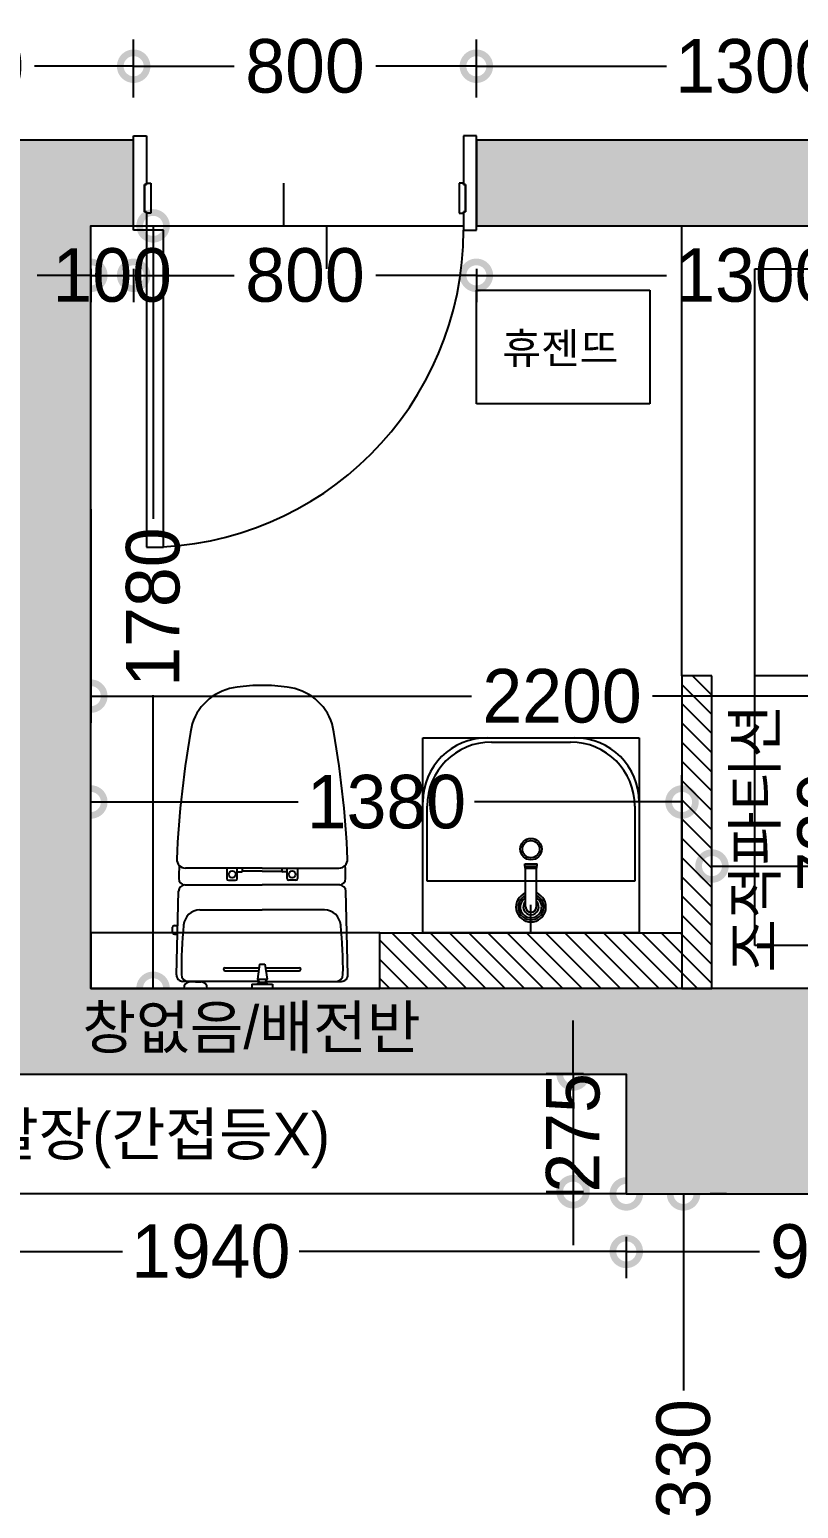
# Model space of a CAD drawing. Header units: millimetres. Extents: x 43335 to 261478, y -4312 to 41218.
# Drawn here: x 193658 to 195452, y 1205 to 4658 of the extents above; entities that cross this region are included whole.
import ezdxf

# ---------------------------------------------------------------- set-up
doc = ezdxf.new("R2010")
doc.units = ezdxf.units.MM
doc.layers.add('S-DIM', color=7, linetype='Continuous')
doc.layers.add('인테리어_해치_벽체', color=8, linetype='Continuous')
doc.styles.add('스타일1', font='HANDotum.ttf')
doc.styles.add('코레일둥고', font='HANDotum.ttf')
doc.dimstyles.new('50', dxfattribs={"dimscale": 50, "dimtxt": 2.5, "dimasz": 2.5, "dimexe": 1.25, "dimexo": 2, "dimtad": 0, "dimdec": 0, "dimtxsty": '스타일1', "dimblk": 'DOTSMALL', "dimcen": 2.5, "dimclrd": 1, "dimclre": 1, "dimclrt": 2, "dimadec": 0, "dimazin": 0, "dimtfac": 1, "dimtdec": 0, "dimtix": 1, "dimtmove": 0, "dimatfit": 3, "dimldrblk": 'DOTSMALL', "dimfxl": 1.25, "dimarcsym": 0})

# ---------------------------------------------------------------- blocks, each defined once
blk = doc.blocks.new('_DOTSMALL')
at = {"color": 0, "linetype": 'ByBlock', "const_width": 0.5}
blk.add_lwpolyline([(-0.0625, 0, 1), (0.0625, 0, 1)], format="xyb", close=True, dxfattribs=at)
blk = doc.blocks.new('*D690')
at = {"layer": 'Defpoints', "color": 0, "transparency": 16777216}
for p in [(195184.1, 1939.6), (195184.1, 609.6), (195184.1, 609.6)]:
    blk.add_point(p, dxfattribs=at)
at = {"layer": 'S-DIM', "color": 1, "lineweight": -2, "transparency": 16777216}
for p, q in [((195184.1, 1939.6), (195184.1, 1480.6)), ((195284.1, 1939.6), (195246.6, 1939.6)), ((195184.1, 609.6), (195184.1, 1068.6)), ((195284.1, 609.6), (195246.6, 609.6))]:
    blk.add_line(p, q, dxfattribs=at)
at = {"layer": 'S-DIM', "color": 1, "lineweight": -2, "transparency": 16777216, "xscale": 125, "yscale": 125, "zscale": 125}
for p, rotation in [((195184.1, 1939.6), 90), ((195184.1, 609.6), 270)]:
    blk.add_blockref('_DOTSMALL', p, dxfattribs=dict(at, rotation=rotation))
at = {"layer": 'S-DIM', "color": 2, "transparency": 16777216, "insert": (195184.1, 1274.6), "char_height": 125, "attachment_point": 5, "rotation": 90, "style": '스타일1'}
blk.add_mtext('1330', dxfattribs=at)
blk = doc.blocks.new('*D691')
at = {"layer": 'Defpoints', "color": 0, "transparency": 16777216}
for p in [(191810.5, 1939.6), (195050.5, 1939.6), (191810.5, 1538.8)]:
    blk.add_point(p, dxfattribs=at)
at = {"layer": 'S-DIM', "color": 1, "lineweight": -2, "transparency": 16777216}
for p, q in [((195050.5, 2039.6), (195050.5, 2002.1)), ((191810.5, 1638.8), (191810.5, 2002.1)), ((191810.5, 1939.6), (193218.8, 1939.6)), ((195050.5, 1939.6), (193642.2, 1939.6))]:
    blk.add_line(p, q, dxfattribs=at)
at = {"layer": 'S-DIM', "color": 1, "lineweight": -2, "transparency": 16777216, "xscale": 125, "yscale": 125, "zscale": 125, "rotation": 180}
blk.add_blockref('_DOTSMALL', (191810.5, 1939.6), dxfattribs=at)
at = {"layer": 'S-DIM', "color": 1, "lineweight": -2, "transparency": 16777216, "xscale": 125, "yscale": 125, "zscale": 125}
blk.add_blockref('_DOTSMALL', (195050.5, 1939.6), dxfattribs=at)
at = {"layer": 'S-DIM', "color": 2, "transparency": 16777216, "insert": (193430.5, 1939.6), "char_height": 125, "attachment_point": 5, "style": '스타일1'}
blk.add_mtext('3240', dxfattribs=at)
blk = doc.blocks.new('*D718')
at = {"layer": 'Defpoints', "color": 0, "transparency": 16777216}
for p in [(196000.5, 4572.3), (194700.5, 4399.6), (196000.5, 4399.6)]:
    blk.add_point(p, dxfattribs=at)
at = {"layer": 'S-DIM', "color": 1, "lineweight": -2, "transparency": 16777216}
for p, q in [((194700.5, 4499.6), (194700.5, 4634.8)), ((196000.5, 4499.6), (196000.5, 4634.8)), ((194700.5, 4572.3), (195144.5, 4572.3)), ((196000.5, 4572.3), (195556.5, 4572.3))]:
    blk.add_line(p, q, dxfattribs=at)
at = {"layer": 'S-DIM', "color": 1, "lineweight": -2, "transparency": 16777216, "xscale": 125, "yscale": 125, "zscale": 125, "rotation": 180}
blk.add_blockref('_DOTSMALL', (194700.5, 4572.3), dxfattribs=at)
at = {"layer": 'S-DIM', "color": 1, "lineweight": -2, "transparency": 16777216, "xscale": 125, "yscale": 125, "zscale": 125}
blk.add_blockref('_DOTSMALL', (196000.5, 4572.3), dxfattribs=at)
at = {"layer": 'S-DIM', "color": 2, "transparency": 16777216, "insert": (195350.5, 4572.3), "char_height": 125, "attachment_point": 5, "style": '스타일1'}
blk.add_mtext('1300', dxfattribs=at)
blk = doc.blocks.new('*D719')
at = {"layer": 'Defpoints', "color": 0, "transparency": 16777216}
for p in [(193900.5, 4572.3), (193900.5, 4399.6), (194700.5, 4399.6)]:
    blk.add_point(p, dxfattribs=at)
at = {"layer": 'S-DIM', "color": 1, "lineweight": -2, "transparency": 16777216}
for p, q in [((193900.5, 4499.6), (193900.5, 4634.8)), ((194700.5, 4499.6), (194700.5, 4634.8)), ((193900.5, 4572.3), (194135.4, 4572.3)), ((194700.5, 4572.3), (194465.6, 4572.3))]:
    blk.add_line(p, q, dxfattribs=at)
at = {"layer": 'S-DIM', "color": 1, "lineweight": -2, "transparency": 16777216, "xscale": 125, "yscale": 125, "zscale": 125, "rotation": 180}
blk.add_blockref('_DOTSMALL', (193900.5, 4572.3), dxfattribs=at)
at = {"layer": 'S-DIM', "color": 1, "lineweight": -2, "transparency": 16777216, "xscale": 125, "yscale": 125, "zscale": 125}
blk.add_blockref('_DOTSMALL', (194700.5, 4572.3), dxfattribs=at)
at = {"layer": 'S-DIM', "color": 2, "transparency": 16777216, "insert": (194300.5, 4572.3), "char_height": 125, "attachment_point": 5, "style": '스타일1'}
blk.add_mtext('800', dxfattribs=at)
blk = doc.blocks.new('*D720')
at = {"layer": 'Defpoints', "color": 0, "transparency": 16777216}
for p in [(193900.5, 4572.3), (193110.5, 4399.6), (193900.5, 4399.6)]:
    blk.add_point(p, dxfattribs=at)
at = {"layer": 'S-DIM', "color": 1, "lineweight": -2, "transparency": 16777216}
for p, q in [((193110.5, 4499.6), (193110.5, 4634.8)), ((193900.5, 4499.6), (193900.5, 4634.8)), ((193110.5, 4572.3), (193341.7, 4572.3)), ((193900.5, 4572.3), (193669.3, 4572.3))]:
    blk.add_line(p, q, dxfattribs=at)
at = {"layer": 'S-DIM', "color": 1, "lineweight": -2, "transparency": 16777216, "xscale": 125, "yscale": 125, "zscale": 125, "rotation": 180}
blk.add_blockref('_DOTSMALL', (193110.5, 4572.3), dxfattribs=at)
at = {"layer": 'S-DIM', "color": 1, "lineweight": -2, "transparency": 16777216, "xscale": 125, "yscale": 125, "zscale": 125}
blk.add_blockref('_DOTSMALL', (193900.5, 4572.3), dxfattribs=at)
at = {"layer": 'S-DIM', "color": 2, "transparency": 16777216, "insert": (193505.5, 4572.3), "char_height": 125, "attachment_point": 5, "style": '스타일1'}
blk.add_mtext('790', dxfattribs=at)
blk = doc.blocks.new('*D790')
at = {"layer": 'Defpoints', "color": 0, "transparency": 16777216}
for p in [(195050.5, 1939.6), (196000.5, 1939.6), (196000.5, 1805.4)]:
    blk.add_point(p, dxfattribs=at)
at = {"layer": 'S-DIM', "color": 1, "lineweight": -2, "transparency": 16777216}
for p, q in [((195050.5, 1839.6), (195050.5, 1742.9)), ((196000.5, 1839.6), (196000.5, 1742.9)), ((195050.5, 1805.4), (195361.3, 1805.4)), ((196000.5, 1805.4), (195689.8, 1805.4))]:
    blk.add_line(p, q, dxfattribs=at)
at = {"layer": 'S-DIM', "color": 1, "lineweight": -2, "transparency": 16777216, "xscale": 125, "yscale": 125, "zscale": 125, "rotation": 180}
blk.add_blockref('_DOTSMALL', (195050.5, 1805.4), dxfattribs=at)
at = {"layer": 'S-DIM', "color": 1, "lineweight": -2, "transparency": 16777216, "xscale": 125, "yscale": 125, "zscale": 125}
blk.add_blockref('_DOTSMALL', (196000.5, 1805.4), dxfattribs=at)
at = {"layer": 'S-DIM', "color": 2, "transparency": 16777216, "insert": (195525.5, 1805.4), "char_height": 125, "attachment_point": 5, "style": '스타일1'}
blk.add_mtext('950', dxfattribs=at)
blk = doc.blocks.new('*D791')
at = {"layer": 'Defpoints', "color": 0, "transparency": 16777216}
for p in [(193110.5, 1939.6), (195050.5, 1939.6), (193110.5, 1805.4)]:
    blk.add_point(p, dxfattribs=at)
at = {"layer": 'S-DIM', "color": 1, "lineweight": -2, "transparency": 16777216}
for p, q in [((193110.5, 1839.6), (193110.5, 1742.9)), ((195050.5, 1839.6), (195050.5, 1742.9)), ((193110.5, 1805.4), (193874.5, 1805.4)), ((195050.5, 1805.4), (194286.5, 1805.4))]:
    blk.add_line(p, q, dxfattribs=at)
at = {"layer": 'S-DIM', "color": 1, "lineweight": -2, "transparency": 16777216, "xscale": 125, "yscale": 125, "zscale": 125, "rotation": 180}
blk.add_blockref('_DOTSMALL', (193110.5, 1805.4), dxfattribs=at)
at = {"layer": 'S-DIM', "color": 1, "lineweight": -2, "transparency": 16777216, "xscale": 125, "yscale": 125, "zscale": 125}
blk.add_blockref('_DOTSMALL', (195050.5, 1805.4), dxfattribs=at)
at = {"layer": 'S-DIM', "color": 2, "transparency": 16777216, "insert": (194080.5, 1805.4), "char_height": 125, "attachment_point": 5, "style": '스타일1'}
blk.add_mtext('1940', dxfattribs=at)
blk = doc.blocks.new('*D792')
at = {"layer": 'Defpoints', "color": 0, "transparency": 16777216}
for p in [(195050.5, 2219.6), (194926.3, 1944.8), (195050.5, 1944.8)]:
    blk.add_point(p, dxfattribs=at)
at = {"layer": 'S-DIM', "color": 1, "lineweight": -2, "transparency": 16777216}
for p, q in [((194926.3, 2219.6), (194926.3, 2344.6)), ((194950.5, 2219.6), (194863.8, 2219.6)), ((194926.3, 2219.6), (194926.3, 1944.8)), ((194950.5, 1944.8), (194863.8, 1944.8)), ((194926.3, 1944.8), (194926.3, 1819.8))]:
    blk.add_line(p, q, dxfattribs=at)
at = {"layer": 'S-DIM', "color": 1, "lineweight": -2, "transparency": 16777216, "xscale": 125, "yscale": 125, "zscale": 125}
for p, rotation in [((194926.3, 2219.6), 270), ((194926.3, 1944.8), 90)]:
    blk.add_blockref('_DOTSMALL', p, dxfattribs=dict(at, rotation=rotation))
at = {"layer": 'S-DIM', "color": 2, "transparency": 16777216, "insert": (194926.3, 2082.2), "char_height": 125, "attachment_point": 5, "rotation": 90, "style": '스타일1'}
blk.add_mtext('275', dxfattribs=at)
blk = doc.blocks.new('*D765')
at = {"layer": 'Defpoints', "color": 0, "transparency": 16777216}
for p in [(196000.5, 2705), (195250.5, 2640.3), (196000.5, 2640.3)]:
    blk.add_point(p, dxfattribs=at)
at = {"layer": 'S-DIM', "color": 1, "lineweight": -2, "transparency": 16777216}
for p, q in [((195250.5, 2740.3), (195250.5, 2767.5)), ((196000.5, 2740.3), (196000.5, 2767.5)), ((195250.5, 2705), (195631.7, 2705)), ((196000.5, 2705), (195959.4, 2705))]:
    blk.add_line(p, q, dxfattribs=at)
at = {"layer": 'S-DIM', "color": 1, "lineweight": -2, "transparency": 16777216, "xscale": 125, "yscale": 125, "zscale": 125, "rotation": 180}
blk.add_blockref('_DOTSMALL', (195250.5, 2705), dxfattribs=at)
at = {"layer": 'S-DIM', "color": 1, "lineweight": -2, "transparency": 16777216, "xscale": 125, "yscale": 125, "zscale": 125}
blk.add_blockref('_DOTSMALL', (196000.5, 2705), dxfattribs=at)
at = {"layer": 'S-DIM', "color": 2, "transparency": 16777216, "insert": (195795.6, 2705), "char_height": 125, "attachment_point": 5, "style": '스타일1'}
blk.add_mtext('750', dxfattribs=at)
blk = doc.blocks.new('*D766')
at = {"layer": 'Defpoints', "color": 0, "transparency": 16777216}
for p in [(194700.5, 4199.6), (196000.5, 4199.6), (194700.5, 4084.1)]:
    blk.add_point(p, dxfattribs=at)
at = {"layer": 'S-DIM', "color": 1, "lineweight": -2, "transparency": 16777216}
for p, q in [((194700.5, 4099.6), (194700.5, 4021.6)), ((194700.5, 4084.1), (195144.5, 4084.1)), ((196000.5, 4084.1), (195556.5, 4084.1)), ((196000.5, 4099.6), (196000.5, 4021.6))]:
    blk.add_line(p, q, dxfattribs=at)
at = {"layer": 'S-DIM', "color": 1, "lineweight": -2, "transparency": 16777216, "xscale": 125, "yscale": 125, "zscale": 125, "rotation": 180}
blk.add_blockref('_DOTSMALL', (194700.5, 4084.1), dxfattribs=at)
at = {"layer": 'S-DIM', "color": 1, "lineweight": -2, "transparency": 16777216, "xscale": 125, "yscale": 125, "zscale": 125}
blk.add_blockref('_DOTSMALL', (196000.5, 4084.1), dxfattribs=at)
at = {"layer": 'S-DIM', "color": 2, "transparency": 16777216, "insert": (195350.5, 4084.1), "char_height": 125, "attachment_point": 5, "style": '스타일1'}
blk.add_mtext('1300', dxfattribs=at)
blk = doc.blocks.new('*D767')
at = {"layer": 'Defpoints', "color": 0, "transparency": 16777216}
for p in [(193900.5, 4199.6), (194700.5, 4199.6), (194700.5, 4084.1)]:
    blk.add_point(p, dxfattribs=at)
at = {"layer": 'S-DIM', "color": 1, "lineweight": -2, "transparency": 16777216}
for p, q in [((193900.5, 4099.6), (193900.5, 4021.6)), ((193900.5, 4084.1), (194135.4, 4084.1)), ((194700.5, 4084.1), (194465.6, 4084.1)), ((194700.5, 4099.6), (194700.5, 4021.6))]:
    blk.add_line(p, q, dxfattribs=at)
at = {"layer": 'S-DIM', "color": 1, "lineweight": -2, "transparency": 16777216, "xscale": 125, "yscale": 125, "zscale": 125, "rotation": 180}
blk.add_blockref('_DOTSMALL', (193900.5, 4084.1), dxfattribs=at)
at = {"layer": 'S-DIM', "color": 1, "lineweight": -2, "transparency": 16777216, "xscale": 125, "yscale": 125, "zscale": 125}
blk.add_blockref('_DOTSMALL', (194700.5, 4084.1), dxfattribs=at)
at = {"layer": 'S-DIM', "color": 2, "transparency": 16777216, "insert": (194300.5, 4084.1), "char_height": 125, "attachment_point": 5, "style": '스타일1'}
blk.add_mtext('800', dxfattribs=at)
blk = doc.blocks.new('*D768')
at = {"layer": 'Defpoints', "color": 0, "transparency": 16777216}
for p in [(193800.5, 4199.6), (193900.5, 4199.6), (193900.5, 4084.1)]:
    blk.add_point(p, dxfattribs=at)
at = {"layer": 'S-DIM', "color": 1, "lineweight": -2, "transparency": 16777216}
for p, q in [((193800.5, 4084.1), (193675.5, 4084.1)), ((193800.5, 4099.6), (193800.5, 4021.6)), ((193800.5, 4084.1), (193900.5, 4084.1)), ((193900.5, 4099.6), (193900.5, 4021.6)), ((193900.5, 4084.1), (194025.5, 4084.1))]:
    blk.add_line(p, q, dxfattribs=at)
at = {"layer": 'S-DIM', "color": 1, "lineweight": -2, "transparency": 16777216, "xscale": 125, "yscale": 125, "zscale": 125}
blk.add_blockref('_DOTSMALL', (193800.5, 4084.1), dxfattribs=at)
at = {"layer": 'S-DIM', "color": 1, "lineweight": -2, "transparency": 16777216, "xscale": 125, "yscale": 125, "zscale": 125, "rotation": 180}
blk.add_blockref('_DOTSMALL', (193900.5, 4084.1), dxfattribs=at)
at = {"layer": 'S-DIM', "color": 2, "transparency": 16777216, "insert": (193850.5, 4084.1), "char_height": 125, "attachment_point": 5, "style": '스타일1'}
blk.add_mtext('100', dxfattribs=at)
blk = doc.blocks.new('*D769')
at = {"layer": 'Defpoints', "color": 0, "transparency": 16777216}
for p in [(193800.5, 4199.6), (193800.5, 2419.6), (193945.8, 2419.6)]:
    blk.add_point(p, dxfattribs=at)
at = {"layer": 'S-DIM', "color": 1, "lineweight": -2, "transparency": 16777216}
for p, q in [((193900.5, 4199.6), (194008.3, 4199.6)), ((193945.8, 4199.6), (193945.8, 3515.6)), ((193945.8, 2419.6), (193945.8, 3103.6)), ((193900.5, 2419.6), (194008.3, 2419.6))]:
    blk.add_line(p, q, dxfattribs=at)
at = {"layer": 'S-DIM', "color": 1, "lineweight": -2, "transparency": 16777216, "xscale": 125, "yscale": 125, "zscale": 125}
for p, rotation in [((193945.8, 4199.6), 90), ((193945.8, 2419.6), 270)]:
    blk.add_blockref('_DOTSMALL', p, dxfattribs=dict(at, rotation=rotation))
at = {"layer": 'S-DIM', "color": 2, "transparency": 16777216, "insert": (193945.8, 3309.6), "char_height": 125, "attachment_point": 5, "rotation": 90, "style": '스타일1'}
blk.add_mtext('1780', dxfattribs=at)
blk = doc.blocks.new('*D770')
at = {"layer": 'Defpoints', "color": 0, "transparency": 16777216}
for p in [(195180.5, 2854.6), (193800.5, 2549.6), (195180.5, 2549.6)]:
    blk.add_point(p, dxfattribs=at)
at = {"layer": 'S-DIM', "color": 1, "lineweight": -2, "transparency": 16777216}
for p, q in [((193800.5, 2649.6), (193800.5, 2917.1)), ((195180.5, 2649.6), (195180.5, 2917.1)), ((193800.5, 2854.6), (194284.5, 2854.6)), ((195180.5, 2854.6), (194696.5, 2854.6))]:
    blk.add_line(p, q, dxfattribs=at)
at = {"layer": 'S-DIM', "color": 1, "lineweight": -2, "transparency": 16777216, "xscale": 125, "yscale": 125, "zscale": 125, "rotation": 180}
blk.add_blockref('_DOTSMALL', (193800.5, 2854.6), dxfattribs=at)
at = {"layer": 'S-DIM', "color": 1, "lineweight": -2, "transparency": 16777216, "xscale": 125, "yscale": 125, "zscale": 125}
blk.add_blockref('_DOTSMALL', (195180.5, 2854.6), dxfattribs=at)
at = {"layer": 'S-DIM', "color": 2, "transparency": 16777216, "insert": (194490.5, 2854.6), "char_height": 125, "attachment_point": 5, "style": '스타일1'}
blk.add_mtext('1380', dxfattribs=at)
blk = doc.blocks.new('*D771')
at = {"layer": 'Defpoints', "color": 0, "transparency": 16777216}
for p in [(195250.5, 3149.6), (195250.5, 2419.6), (195513.1, 2419.6)]:
    blk.add_point(p, dxfattribs=at)
at = {"layer": 'S-DIM', "color": 1, "lineweight": -2, "transparency": 16777216}
for p, q in [((195350.5, 3149.6), (195575.6, 3149.6)), ((195513.1, 3149.6), (195513.1, 2948.4)), ((195513.1, 2419.6), (195513.1, 2620.7)), ((195350.5, 2419.6), (195575.6, 2419.6))]:
    blk.add_line(p, q, dxfattribs=at)
at = {"layer": 'S-DIM', "color": 1, "lineweight": -2, "transparency": 16777216, "xscale": 125, "yscale": 125, "zscale": 125}
for p, rotation in [((195513.1, 3149.6), 90), ((195513.1, 2419.6), 270)]:
    blk.add_blockref('_DOTSMALL', p, dxfattribs=dict(at, rotation=rotation))
at = {"layer": 'S-DIM', "color": 2, "transparency": 16777216, "insert": (195513.1, 2784.6), "char_height": 125, "attachment_point": 5, "rotation": 90, "style": '스타일1'}
blk.add_mtext('730', dxfattribs=at)
blk = doc.blocks.new('*D772')
at = {"layer": 'Defpoints', "color": 0, "transparency": 16777216}
for p in [(193800.5, 3638.5), (196000.5, 3101.7), (196000.5, 3101.7)]:
    blk.add_point(p, dxfattribs=at)
at = {"layer": 'S-DIM', "color": 1, "lineweight": -2, "transparency": 16777216}
for p, q in [((193800.5, 3538.5), (193800.5, 3039.2)), ((196000.5, 3201.7), (196000.5, 3164.2)), ((193800.5, 3101.7), (194689.2, 3101.7)), ((196000.5, 3101.7), (195111.9, 3101.7))]:
    blk.add_line(p, q, dxfattribs=at)
at = {"layer": 'S-DIM', "color": 1, "lineweight": -2, "transparency": 16777216, "xscale": 125, "yscale": 125, "zscale": 125, "rotation": 180}
blk.add_blockref('_DOTSMALL', (193800.5, 3101.7), dxfattribs=at)
at = {"layer": 'S-DIM', "color": 1, "lineweight": -2, "transparency": 16777216, "xscale": 125, "yscale": 125, "zscale": 125}
blk.add_blockref('_DOTSMALL', (196000.5, 3101.7), dxfattribs=at)
at = {"layer": 'S-DIM', "color": 2, "transparency": 16777216, "insert": (194900.5, 3101.7), "char_height": 125, "attachment_point": 5, "style": '스타일1'}
blk.add_mtext('2200', dxfattribs=at)
blk = doc.blocks.new('ahsiefsxe')
at = {"layer": '인테리어_해치_벽체'}
h = blk.add_hatch(color=256, dxfattribs=at)
h.dxf.hatch_style = 1
h.paths.add_polyline_path([(234402, 19138.4), (234402, 18858.4), (235352, 18858.4), (235352, 18783.4), (235462, 18783.4), (235462, 18655.9), (235662, 18655.9), (235662, 18984.3), (235552, 18984.3), (235552, 22677.4), (236842, 22677.4), (236842, 28282.4), (236022, 28282.4), (236022, 28177.4), (236642, 28177.4), (236642, 27032.4), (236012, 27032.4), (236012, 26807.4), (236642, 26807.4), (236642, 22877.4), (234602, 22877.4), (234602, 22677.4), (235352, 22677.4), (235352, 21318.4), (234052, 21318.4), (234052, 21118.4), (235352, 21118.4), (235352, 19338.4), (233152, 19338.4), (233152, 21118.4), (233252, 21118.4), (233252, 21318.4), (232952, 21318.4), (232952, 19338.4), (232597, 19338.4), (232597, 19138.4)])
h.paths.add_polyline_path([(225662, 28718.4), (225862, 28718.4), (225862, 28053.4), (225662, 28053.4)])
h.paths.add_polyline_path([(222352, 28153.4), (222352, 28053.4), (221452, 28053.4), (221452, 27032.4), (222762, 27032.4), (222762, 26807.4), (221452, 26807.4), (221452, 20158.4), (222252, 20158.4), (222252, 19958.4), (221452, 19958.4), (221452, 18658.4), (221802, 18658.4), (221802, 17528.4), (222127, 17528.4), (222127, 17328.4), (221602, 17328.4), (221602, 18458.4), (221252, 18458.4), (221252, 28153.4)])
h.paths.add_polyline_path([(223152, 20368.4), (223152, 17528.4), (223617, 17528.4), (223617, 17328.4), (223152, 17328.4), (223154.1, 15897.3), (223952, 15897.3), (223952, 15697.3), (222952, 15697.4), (222952, 17328.4), (222627, 17328.4), (222627, 17528.4), (222952, 17528.4), (222952, 20368.4)])
h.paths.add_polyline_path([(222952, 21068.4), (222952, 21318.4), (224482, 21318.4), (224482, 22668.4), (222807, 22668.4), (222807, 22868.4), (224682, 22868.4), (224682, 21318.4), (225122, 21318.4), (225122, 21118.4), (223152, 21118.4), (223152, 21068.4)])
h.paths.add_polyline_path([(235662, 17655.9), (235662, 17328.4), (234762.2, 17328.4), (234762.2, 17528.4), (235462, 17528.4), (235462, 17655.9)])
h.paths.add_polyline_path([(231762.2, 17528.4), (231762.2, 15698.4), (230962, 15698.4), (230962, 15898.4), (231562.2, 15898.4), (231562.2, 17328.4), (230962, 17328.4), (230962, 21318.4), (231162, 21318.4), (231162, 17528.4)])
h.paths.add_polyline_path([(228192, 17528.4), (228962, 17528.3), (228962, 17328.5), (228192, 17328.5)])
h.paths.add_polyline_path([(227692, 17328.5), (227112.2, 17328.5), (227112.2, 16798.4), (226342.2, 16798.4), (226342.2, 15798.4), (227262, 15798.4), (227262, 15938.4), (227362, 15938.4), (227362, 15698.4), (226152, 15697.3), (226152, 21118.4), (226102, 21118.4), (226102, 21318.4), (228522, 21318.4), (228522, 21118.4), (226352, 21118.4), (226352, 17528.4), (227692, 17528.4)])
h.paths.add_polyline_path([(233622, 22677.4), (233422, 22677.4), (233422, 28032.4), (233392, 28032.4), (233392, 28282.4), (233622, 28282.4)], flags=17)
h.paths.add_polyline_path([(230592, 26808.8), (230142, 26808.8), (230142, 27053.8), (230592, 27053.8), (230592, 28718.4), (230792, 28718.4), (230792, 27032.4), (231262, 27032.4), (231262, 26807.4), (230792, 26807.4), (230792, 22877.4), (232442, 22877.4), (232442, 22677.4), (230592, 22677.4)])
h.paths.add_polyline_path([(225662, 27032.4), (225662, 27353.4), (225862, 27353.4), (225862, 27053.8), (226312, 27053.8), (226312, 26808.8), (225862, 26808.8), (225862, 22668.4), (225662, 22668.4), (225662, 26807.4), (225262, 26807.4), (225262, 27032.4)])
for p, q in [((233252, 21108.4), (233252, 21328.4)), ((233252, 21328.4), (233282, 21328.4)), ((233282, 21328.4), (233282, 21215.4)), ((234052, 21328.4), (234022, 21328.4)), ((234022, 21328.4), (234022, 21215.4)), ((234052, 21108.4), (234052, 21328.4)), ((233277, 21151.4), (233277, 21215.4)), ((233277, 21215.4), (233282, 21215.4)), ((233282, 21215.4), (233277, 21215.4)), ((233277, 21215.4), (233277, 21151.4)), ((233282, 21215.4), (233282, 21218.4)), ((233282, 21218.4), (233292, 21218.4)), ((233292, 21218.4), (233292, 21148.4)), ((233602, 21218.4), (233602, 21118.4)), ((234022, 21218.4), (234012, 21218.4)), ((234012, 21218.4), (234012, 21148.4)), ((234022, 21215.4), (234022, 21218.4)), ((234027, 21215.4), (234022, 21215.4)), ((234022, 21215.4), (234027, 21215.4)), ((234027, 21151.4), (234027, 21215.4)), ((234027, 21215.4), (234027, 21151.4)), ((233282, 21151.4), (233277, 21151.4)), ((233277, 21151.4), (233282, 21151.4)), ((233282, 21148.4), (233282, 21151.4)), ((233282, 21151.4), (233282, 21108.4)), ((233292, 21148.4), (233282, 21148.4)), ((234012, 21148.4), (234022, 21148.4)), ((234022, 21151.4), (234027, 21151.4)), ((234022, 21148.4), (234022, 21151.4)), ((234027, 21151.4), (234022, 21151.4)), ((234022, 21151.4), (234022, 21108.4)), ((233252, 21118.4), (233252, 21118.4)), ((233282, 21108.4), (233252, 21108.4)), ((233282, 21118.4), (234022, 21118.4)), ((233322, 21108.4), (233282, 21108.4)), ((233282, 21108.4), (233282, 20368.4)), ((233322, 20368.4), (233322, 21108.4)), ((233602, 21118.4), (233702, 21118.4)), ((233702, 21118.4), (233702, 21018.4)), ((234022, 21108.4), (234052, 21108.4)), ((234532, 20068.4), (234532, 21118.4)), ((234702, 19438.4), (234702, 21018.4)), ((234702, 21018.4), (235252, 21018.4)), ((234052, 20703.4), (234052, 20968.4)), ((234052, 20968.4), (234457, 20968.4)), ((234457, 20968.4), (234457, 20703.4)), ((234457, 20703.4), (234052, 20703.4)), ((233282, 20368.4), (233322, 20368.4)), ((234602, 20068.4), (234532, 20068.4)), ((234532, 20068.4), (234532, 19338.4)), ((234602, 20023), (234556.6, 20068.4)), ((234602, 20067.9), (234601.5, 20068.4)), ((234602, 19338.4), (234602, 20068.4)), ((234602, 19978.1), (234532, 20048.1)), ((234602, 19933.2), (234532, 20003.2)), ((234602, 19888.3), (234532, 19958.3)), ((233927, 19923.4), (234432, 19923.4)), ((233927, 19468.4), (233927, 19923.4)), ((234077, 19923.4), (234282, 19923.4)), ((234432, 19923.4), (234432, 19468.4)), ((234087, 19913.4), (234272, 19913.4)), ((234602, 19843.4), (234532, 19913.4)), ((234602, 19798.5), (234532, 19868.5)), ((234602, 19753.6), (234532, 19823.6)), ((233927, 19468.4), (233927, 19773.4)), ((233937, 19588.4), (233937, 19763.4)), ((234422, 19763.4), (234422, 19588.4)), ((234432, 19773.4), (234432, 19468.4)), ((234602, 19708.7), (234532, 19778.7)), ((234602, 19663.8), (234532, 19733.8)), ((234602, 19618.9), (234532, 19688.9)), ((233552, 19619.1), (233372.7, 19619.1)), ((233469.4, 19619.1), (233469.4, 19594.9)), ((233493.9, 19610.5), (233493.9, 19619.1)), ((233493.9, 19610.5), (233503.7, 19610.5)), ((233493.9, 19594.9), (233493.9, 19610.5)), ((233505.7, 19612.5), (233505.7, 19619.1)), ((233552, 19612.1), (233505.7, 19612.1)), ((233552, 19619.1), (233731.3, 19619.1)), ((233552, 19612.1), (233598.3, 19612.1)), ((233598.3, 19612.5), (233598.3, 19619.1)), ((233610.1, 19610.5), (233600.3, 19610.5)), ((233610.1, 19610.5), (233610.1, 19619.1)), ((233610.1, 19594.9), (233610.1, 19610.5)), ((233634.6, 19619.1), (233634.6, 19594.9)), ((234165, 19628.9), (234194, 19628.9)), ((234165, 19623.9), (234165, 19628.9)), ((234165, 19623.9), (234194, 19623.9)), ((234166, 19618.9), (234166, 19623.9)), ((234166, 19618.9), (234193, 19618.9)), ((234167, 19528.4), (234167, 19618.9)), ((234192, 19528.4), (234192, 19618.9)), ((234193, 19618.9), (234193, 19623.9)), ((234194, 19623.9), (234194, 19628.9)), ((234602, 19574), (234532, 19644)), ((233371.6, 19579.8), (233552, 19579.8)), ((233473.4, 19590.9), (233489.9, 19590.9)), ((233732.4, 19579.8), (233552, 19579.8)), ((233630.6, 19590.9), (233614.1, 19590.9)), ((234422, 19588.4), (233937, 19588.4)), ((234602, 19529.1), (234532, 19599.1)), ((233352, 19370.2), (233356.7, 19565.2)), ((233752, 19370.2), (233747.4, 19565.2)), ((234602, 19484.2), (234532, 19554.2)), ((233406.8, 19522), (233552, 19522)), ((233697.2, 19522), (233552, 19522)), ((234179.5, 19468.4), (234179.5, 19533.4)), ((234602, 19439.3), (234532, 19509.3)), ((233343, 19468.8), (233343, 19480.9)), ((233347, 19484.9), (233354.7, 19484.9)), ((233827, 19468.4), (233152, 19468.4)), ((233152, 19468.4), (233152, 19338.4)), ((233347, 19464.8), (233354.3, 19464.8)), ((233827, 19338.4), (233827, 19468.4)), ((233827, 19338.4), (233827, 19468.4)), ((233827, 19468.4), (234532, 19468.4)), ((233939.5, 19338.4), (233827, 19451)), ((233984.4, 19338.4), (233854.4, 19468.4)), ((234029.3, 19338.4), (233899.3, 19468.4)), ((234432, 19468.4), (233927, 19468.4)), ((234432, 19468.4), (233927, 19468.4)), ((234074.2, 19338.4), (233944.2, 19468.4)), ((234119.2, 19338.4), (233989.2, 19468.4)), ((234164.1, 19338.4), (234034.1, 19468.4)), ((234209, 19338.4), (234079, 19468.4)), ((234253.9, 19338.4), (234123.9, 19468.4)), ((234298.8, 19338.4), (234168.8, 19468.4)), ((234343.7, 19338.4), (234213.7, 19468.4)), ((234388.6, 19338.4), (234258.6, 19468.4)), ((234433.5, 19338.4), (234303.5, 19468.4)), ((234478.4, 19338.4), (234348.4, 19468.4)), ((234523.3, 19338.4), (234393.3, 19468.4)), ((234532, 19374.6), (234438.2, 19468.4)), ((234532, 19419.5), (234483.1, 19468.4)), ((234532, 19464.4), (234528, 19468.4)), ((234532, 19468.4), (234532, 19338.4)), ((234602, 19394.4), (234532, 19464.4)), ((235252, 19438.4), (234702, 19438.4)), ((233894.6, 19338.4), (233827, 19406.1)), ((234602, 19349.5), (234532, 19419.5)), ((233465.5, 19386.4), (233544.5, 19386.4)), ((233465.5, 19379.4), (233543.5, 19379.4)), ((233546, 19394.6), (233540.7, 19360.2)), ((233546, 19394.6), (233558, 19394.6)), ((233558, 19394.6), (233563.3, 19360.2)), ((233559.5, 19386.4), (233638.5, 19386.4)), ((233560.5, 19379.4), (233638.5, 19379.4)), ((234568.2, 19338.4), (234532, 19374.6)), ((233152, 19338.4), (233827, 19338.4)), ((233379.4, 19354.8), (233367, 19354.8)), ((233544, 19354.8), (233379.4, 19354.8)), ((233396.3, 19353.4), (233383.8, 19353.4)), ((233396.3, 19353.4), (233408.8, 19353.4)), ((233528, 19348.4), (233528, 19338.4)), ((233528, 19348.4), (233576, 19348.4)), ((233545.1, 19353.2), (233539.6, 19348.4)), ((233540.7, 19360.2), (233545.1, 19353.2)), ((233540.7, 19360.2), (233563.3, 19360.2)), ((233545.1, 19353.2), (233558.9, 19353.2)), ((233563.3, 19360.2), (233558.9, 19353.2)), ((233558.9, 19353.2), (233564.4, 19348.4)), ((233560, 19354.8), (233724.6, 19354.8)), ((233576, 19348.4), (233576, 19338.4)), ((233724.6, 19354.8), (233737, 19354.8)), ((233849.7, 19338.4), (233827, 19361.2)), ((234532, 19338.4), (233827, 19338.4)), ((234532, 19338.4), (234602, 19338.4)), ((232462, 19138.4), (234402, 19138.4)), ((234402, 19138.4), (234402, 18858.4)), ((234402, 18858.4), (232462, 18858.4))]:
    blk.add_line(p, q, dxfattribs=at)
blk.add_lwpolyline([(235352, 22677.4), (235352, 21318.4), (234052, 21318.4), (234052, 21118.4), (235352, 21118.4), (235352, 19338.4), (233152, 19338.4), (233152, 21118.4), (233252, 21118.4), (233252, 21318.4), (232952, 21318.4), (232952, 19338.4), (232597, 19338.4), (232597, 19138.4), (234402, 19138.4), (234402, 18858.4), (235352, 18858.4), (235352, 18783.4), (235462, 18783.4), (235462, 18655.9), (235662, 18655.9), (235662, 18984.3), (235552, 18984.3), (235552, 22677.4)], dxfattribs=at)
for centre, radius in [((234179.5, 19663.4), 25), ((234179.5, 19663.4), 20), ((233482, 19604.8), 8), ((233622, 19604.8), 8)]:
    blk.add_circle(centre, radius, dxfattribs=at)
for centre, radius, start, end in [((233282, 21108.4), 740, 270, 0), ((233507.8, 19916.8), 125.5, 96.5759, 161.7036), ((233552, 19639.8), 405.9, 90, 98.3007), ((233552, 19639.8), 405.9, 81.6993, 90), ((233596.2, 19916.8), 125.5, 18.2964, 83.4241), ((235556.8, 19550.1), 2205.9, 169.3919, 177.6667), ((231547.2, 19550.1), 2205.9, 2.3333, 10.6081), ((234077, 19773.4), 150, 90, 180), ((234282, 19773.4), 150, 0, 90), ((234087, 19763.4), 150, 90, 180), ((234272, 19763.4), 150, 0, 90), ((233372.7, 19639.1), 20, 177.6667, 270), ((235556.8, 19550.1), 2200, 178.037, 178.8426), ((233503.7, 19612.5), 2, 270, 0), ((233600.3, 19612.5), 2, 180, 270), ((233731.3, 19639.1), 20, 270, 2.3333), ((231547.2, 19550.1), 2200, 1.1574, 1.963), ((233371.6, 19564.8), 15, 90, 178.6349), ((233373, 19595.5), 15.8, 183.6137, 265.1789), ((233473.4, 19594.9), 4, 180, 270), ((233489.9, 19594.9), 4, 270, 0), ((233614.1, 19594.9), 4, 180, 270), ((233630.6, 19594.9), 4, 270, 0), ((233731, 19595.5), 15.8, 274.8211, 356.3863), ((233732.4, 19564.8), 15, 1.3651, 90), ((234179.5, 19528.4), 35, 110.9249, 69.0752), ((234179.5, 19528.4), 30, 114.6243, 65.3757), ((234179.5, 19528.4), 25, 120, 60), ((234179.5, 19528.4), 18, 133.983, 46.0171), ((233408.5, 19482.1), 40, 92.4871, 174.0563), ((233695.5, 19482.1), 40, 5.9437, 87.5129), ((234179.5, 19528.4), 12.5, 180, 0), ((233347, 19480.9), 4, 90, 180), ((234363.3, 19382.7), 1000, 174.0563, 180.6884), ((232740.7, 19382.7), 1000, 359.3116, 5.9437), ((233347, 19468.8), 4, 180, 270), ((233367, 19369.8), 15, 178.6349, 270), ((233379.4, 19370.8), 16, 180.6884, 270), ((233465.5, 19382.9), 3.5, 90, 270), ((233638.5, 19382.9), 3.5, 270, 90), ((233724.6, 19370.8), 16, 270, 359.3116), ((233737, 19369.8), 15, 270, 1.3651), ((233383.8, 19338.4), 15, 90, 180), ((233408.8, 19338.4), 15, 0, 90)]:
    blk.add_arc(centre, radius, start, end, dxfattribs=at)
at = {"layer": '인테리어_해치_벽체', "style": '코레일둥고'}
for s, height, p in [('휴젠뜨', 72, (234112.5, 20796.7)), ('창없음/배전반', 100, (233131.7, 19197.5)), ('낮은신발장(간접등X)', 100, (232528.2, 18948.2))]:
    blk.add_text(s, height=height, dxfattribs=at).set_placement(p)
blk.add_text('조적파티션', height=100, rotation=90, dxfattribs=at).set_placement((234751.9, 19374.9))

msp = doc.modelspace()

# ---------------------------------------------------------------- block references
at = {"layer": 'S-DIM'}
msp.add_blockref('ahsiefsxe', (-39351.5, -16918.9), dxfattribs=at)

# ---------------------------------------------------------------- dimensions: what is measured, and where the dimension line sits
for base, p1, p2, picture, middle in [((193900.5, 4572.3), (193110.5, 4399.6), (193900.5, 4399.6), '*D720', (193505.5, 4572.3)), ((193900.5, 4572.3), (194700.5, 4399.6), (193900.5, 4399.6), '*D719', (194300.5, 4572.3)), ((196000.5, 4572.3), (194700.5, 4399.6), (196000.5, 4399.6), '*D718', (195350.5, 4572.3)), ((193900.5, 4084.1), (193800.5, 4199.6), (193900.5, 4199.6), '*D768', (193850.5, 4084.1)), ((194700.5, 4084.1), (193900.5, 4199.6), (194700.5, 4199.6), '*D767', (194300.5, 4084.1)), ((194700.5, 4084.1), (196000.5, 4199.6), (194700.5, 4199.6), '*D766', (195350.5, 4084.1)), ((196000.5, 3101.7), (193800.5, 3638.5), (196000.5, 3101.7), '*D772', (194900.5, 3101.7)), ((195180.5, 2854.6), (193800.5, 2549.6), (195180.5, 2549.6), '*D770', (194490.5, 2854.6)), ((193110.5, 1805.4), (195050.5, 1939.6), (193110.5, 1939.6), '*D791', (194080.5, 1805.4)), ((196000.5, 1805.4), (195050.5, 1939.6), (196000.5, 1939.6), '*D790', (195525.5, 1805.4))]:
    dim = msp.add_linear_dim(base=base, p1=p1, p2=p2, dimstyle='50', dxfattribs=at)
    dim.commit()
    dim.dimension.update_dxf_attribs({"geometry": picture, "text_midpoint": middle})
for base, p1, p2, angle, picture, middle in [((193945.8, 2419.6), (193800.5, 4199.6), (193800.5, 2419.6), 90, '*D769', (193945.8, 3309.6)), ((195513.1, 2419.6), (195250.5, 3149.6), (195250.5, 2419.6), 90, '*D771', (195513.1, 2784.6)), ((194926.3, 1944.8), (195050.5, 2219.6), (195050.5, 1944.8), 90, '*D792', (194926.3, 2082.2)), ((191810.5, 1939.6), (195050.5, 1939.6), (191810.5, 1538.8), 180, '*D691', (193430.5, 1939.6)), ((195184.1, 609.6), (195184.1, 1939.6), (195184.1, 609.6), 90, '*D690', (195184.1, 1274.6))]:
    dim = msp.add_linear_dim(base=base, p1=p1, p2=p2, angle=angle, dimstyle='50', dxfattribs=at)
    dim.commit()
    dim.dimension.update_dxf_attribs({"geometry": picture, "text_midpoint": middle})
dim = msp.add_linear_dim(base=(196000.5, 2705), p1=(195250.5, 2640.3), p2=(196000.5, 2640.3), dimstyle='50', dxfattribs=at)
dim.commit()
dim.dimension.update_dxf_attribs({"geometry": '*D765', "text_midpoint": (195795.6, 2705), "dimtype": 160})

doc.saveas('drawing.dxf')
